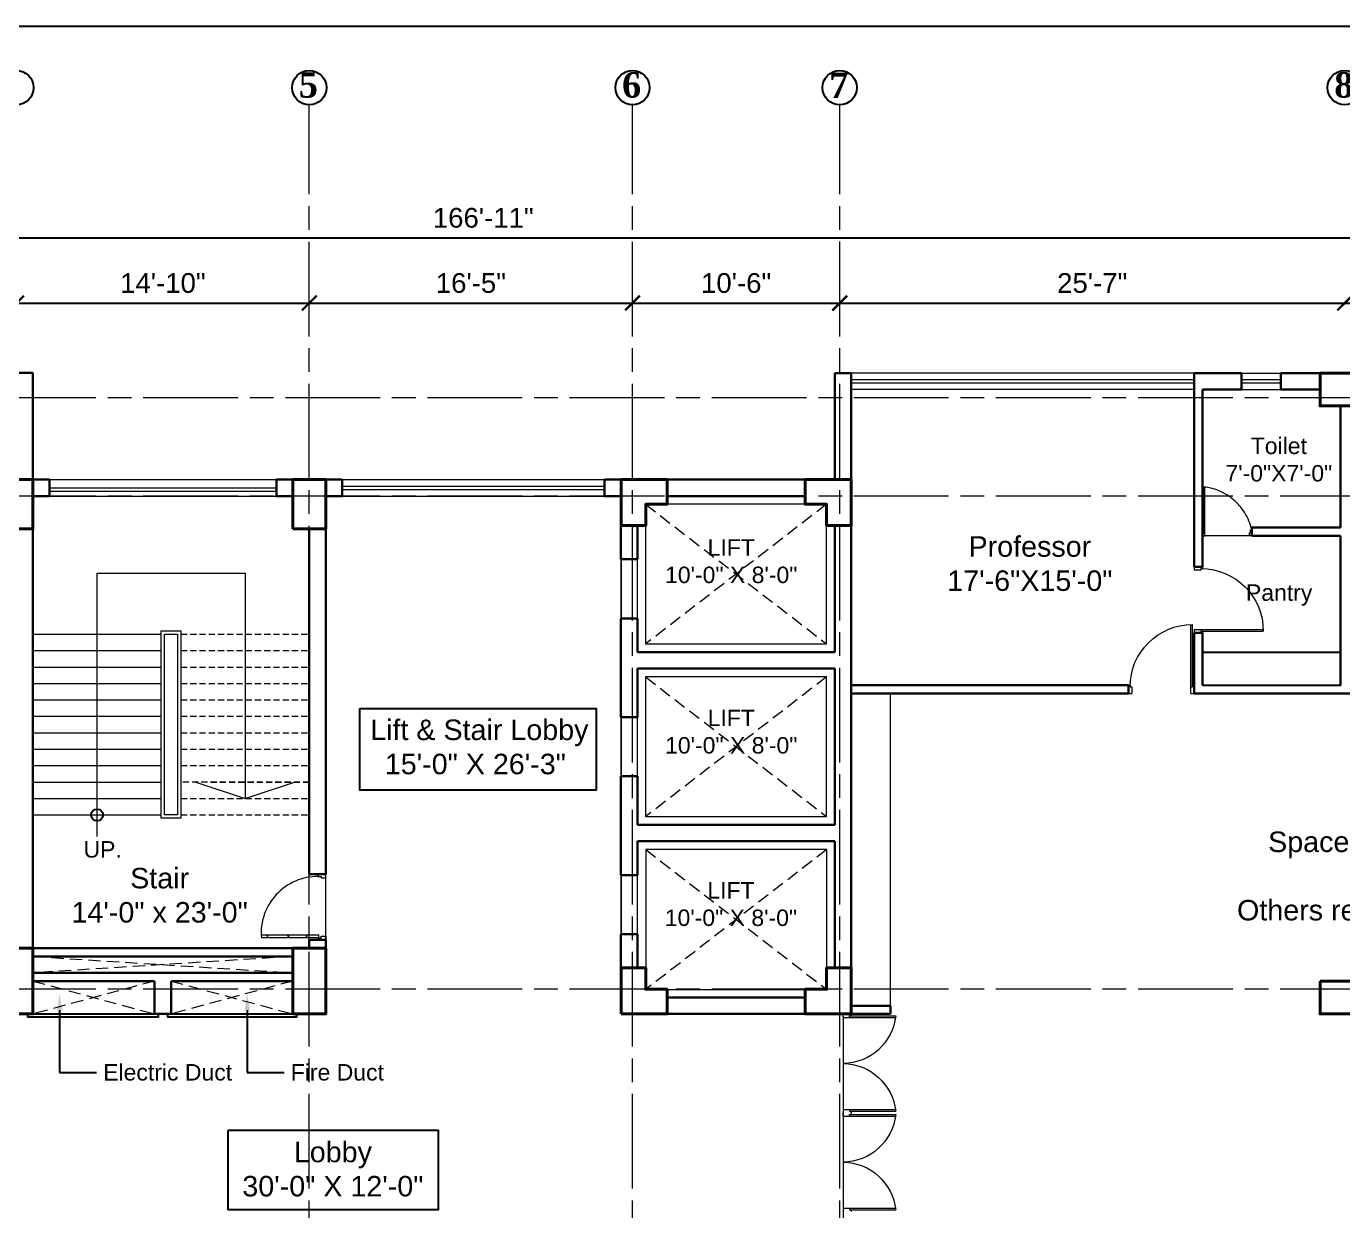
# Model space of a CAD drawing. Header units: inches. Extents: x -12 to 20935469, y -1604 to 24729220.
# Drawn here: x 20824778 to 20825578, y 24717290 to 24718011 of the extents above; entities that cross this region are included whole.
import ezdxf
from ezdxf import colors
from ezdxf.entities.mleader import LeaderData, LeaderLine
from ezdxf.math import Vec2, Vec3

# ---------------------------------------------------------------- set-up
doc = ezdxf.new("R2010")
doc.units = ezdxf.units.IN
doc.header["$LTSCALE"] = 0.03
doc.header["$MEASUREMENT"] = 0
doc.header["$PDMODE"] = 32
doc.header["$PDSIZE"] = 15
doc.linetypes.add('ACAD_ISO08W100', pattern=[36, 24, -3, 6, -3])
doc.linetypes.add('DASHED2', pattern=[0.375, 0.25, -0.125])
for name, color, linetype, lineweight in [('column', 1, 'Continuous', 40), ('Dim Line', 252, 'Continuous', 13), ('Door', 7, 'Continuous', 18), ('Dot', 253, 'Continuous', 0), ('Gas', 21, 'Continuous', 5), ('Grid Line', 252, 'Continuous', 18), ('Hatch', 253, 'Continuous', 15), ('Main Wall', 7, 'Continuous', 30), ('RAIL', 23, 'Continuous', 13), ('STAIR', 46, 'Continuous', 15), ('wind.', 150, 'Continuous', 20)]:
    doc.layers.add(name, color=color, linetype=linetype, lineweight=lineweight)
doc.layers.add('FUR', color=251, linetype='Continuous')
doc.layers.add('TEXT', color=7, linetype='Continuous')
doc.styles.add('2', font='swisscl.ttf')
doc.styles.add('RomanS', font='arial.ttf', dxfattribs={"height": 12})
doc.styles.get("Standard").update_dxf_attribs({"font": 'timesbd.ttf'})
doc.dimstyles.new('Aec_Arch_I', dxfattribs={"dimscale": 96, "dimtxt": 12, "dimasz": 0.09375, "dimexe": 0.125, "dimexo": 0.125, "dimgap": 0.0625, "dimtad": 1, "dimdec": 0, "dimzin": 3, "dimdsep": 46, "dimlunit": 4, "dimtxsty": 'RomanS', "dimblk1": 'ARCHTICK', "dimblk2": 'ARCHTICK', "dimsah": 1, "dimcen": 0.09375, "dimdle": 0.125, "dimadec": 0, "dimazin": 0, "dimtfac": 0.75, "dimtdec": 0, "dimtmove": 2, "dimatfit": 3, "dimldrblk": 'ARCHTICK', "dimfxl": 1, "dimfrac": 1, "dimtolj": 1, "dimtzin": 0, "dimarcsym": 0})

# ---------------------------------------------------------------- blocks, each defined once
blk = doc.blocks.new('_ArchTick')
at = {"color": 0, "linetype": 'ByBlock', "lineweight": 35, "const_width": 0.15}
blk.add_lwpolyline([(-0.5, -0.5), (0.5, 0.5)], dxfattribs=at)
blk = doc.blocks.new('*D8')
at = {"layer": 'Defpoints', "color": 0, "transparency": 16777216}
for p in [(20831396.28, 24724578.17), (20831666.28, 24724578.17), (20831666.28, 24724578.17)]:
    blk.add_point(p, dxfattribs=at)
at = {"layer": 'Dim Line', "color": 0, "lineweight": -2, "transparency": 16777216}
blk.add_line((20831384.28, 24724578.17), (20831678.28, 24724578.17), dxfattribs=at)
at = {"layer": 'Dim Line', "color": 0, "lineweight": -2, "transparency": 16777216, "xscale": 9, "yscale": 9, "zscale": 9, "rotation": 180}
blk.add_blockref('_ArchTick', (20831396.28, 24724578.17), dxfattribs=at)
at = {"layer": 'Dim Line', "color": 0, "lineweight": -2, "transparency": 16777216, "xscale": 9, "yscale": 9, "zscale": 9}
blk.add_blockref('_ArchTick', (20831666.28, 24724578.17), dxfattribs=at)
at = {"layer": 'Dim Line', "color": 0, "transparency": 16777216, "insert": (20831531.28, 24724590.29), "char_height": 12, "attachment_point": 5, "style": 'RomanS'}
blk.add_mtext('\\A1;22\'-6"', dxfattribs=at)
blk = doc.blocks.new('*D9')
at = {"layer": 'Defpoints', "color": 0, "transparency": 16777216}
for p in [(20831666.28, 24724578.17), (20831844.25, 24724578.17), (20831844.25, 24724578.17)]:
    blk.add_point(p, dxfattribs=at)
at = {"layer": 'Dim Line', "color": 0, "lineweight": -2, "transparency": 16777216}
blk.add_line((20831654.28, 24724578.17), (20831856.25, 24724578.17), dxfattribs=at)
at = {"layer": 'Dim Line', "color": 0, "lineweight": -2, "transparency": 16777216, "xscale": 9, "yscale": 9, "zscale": 9, "rotation": 180}
blk.add_blockref('_ArchTick', (20831666.28, 24724578.17), dxfattribs=at)
at = {"layer": 'Dim Line', "color": 0, "lineweight": -2, "transparency": 16777216, "xscale": 9, "yscale": 9, "zscale": 9}
blk.add_blockref('_ArchTick', (20831844.25, 24724578.17), dxfattribs=at)
at = {"layer": 'Dim Line', "color": 0, "transparency": 16777216, "insert": (20831755.26, 24724590.29), "char_height": 12, "attachment_point": 5, "style": 'RomanS'}
blk.add_mtext('\\A1;14\'-10"', dxfattribs=at)
blk = doc.blocks.new('*D21')
at = {"layer": 'Defpoints', "color": 0, "transparency": 16777216}
for p in [(20831844.25, 24724578.17), (20832040.78, 24724578.17), (20832040.78, 24724578.17)]:
    blk.add_point(p, dxfattribs=at)
at = {"layer": 'Dim Line', "color": 0, "lineweight": -2, "transparency": 16777216}
for p, q in [((20831832.25, 24724578.17), (20832052.78, 24724578.17)), ((20831844.25, 24724566.17), (20831844.25, 24724566.17)), ((20832040.78, 24724566.17), (20832040.78, 24724566.17))]:
    blk.add_line(p, q, dxfattribs=at)
at = {"layer": 'Dim Line', "color": 0, "lineweight": -2, "transparency": 16777216, "xscale": 9, "yscale": 9, "zscale": 9, "rotation": 180}
blk.add_blockref('_ArchTick', (20831844.25, 24724578.17), dxfattribs=at)
at = {"layer": 'Dim Line', "color": 0, "lineweight": -2, "transparency": 16777216, "xscale": 9, "yscale": 9, "zscale": 9}
blk.add_blockref('_ArchTick', (20832040.78, 24724578.17), dxfattribs=at)
at = {"layer": 'Dim Line', "color": 0, "transparency": 16777216, "insert": (20831942.51, 24724590.29), "char_height": 12, "attachment_point": 5, "style": 'RomanS'}
blk.add_mtext('\\A1;16\'-5"', dxfattribs=at)
blk = doc.blocks.new('*D22')
at = {"layer": 'Defpoints', "color": 0, "transparency": 16777216}
for p in [(20832040.78, 24724578.17), (20832166.78, 24724578.17), (20832166.78, 24724578.17)]:
    blk.add_point(p, dxfattribs=at)
at = {"layer": 'Dim Line', "color": 0, "lineweight": -2, "transparency": 16777216}
for p, q in [((20832028.78, 24724578.17), (20832178.78, 24724578.17)), ((20832040.78, 24724566.17), (20832040.78, 24724566.17)), ((20832166.78, 24724566.17), (20832166.78, 24724566.17))]:
    blk.add_line(p, q, dxfattribs=at)
at = {"layer": 'Dim Line', "color": 0, "lineweight": -2, "transparency": 16777216, "xscale": 9, "yscale": 9, "zscale": 9, "rotation": 180}
blk.add_blockref('_ArchTick', (20832040.78, 24724578.17), dxfattribs=at)
at = {"layer": 'Dim Line', "color": 0, "lineweight": -2, "transparency": 16777216, "xscale": 9, "yscale": 9, "zscale": 9}
blk.add_blockref('_ArchTick', (20832166.78, 24724578.17), dxfattribs=at)
at = {"layer": 'Dim Line', "color": 0, "transparency": 16777216, "insert": (20832103.78, 24724590.29), "char_height": 12, "attachment_point": 5, "style": 'RomanS'}
blk.add_mtext('\\A1;10\'-6"', dxfattribs=at)
blk = doc.blocks.new('*D23')
at = {"layer": 'Defpoints', "color": 0, "transparency": 16777216}
for p in [(20832166.78, 24724578.17), (20832473.78, 24724578.17), (20832473.78, 24724578.17)]:
    blk.add_point(p, dxfattribs=at)
at = {"layer": 'Dim Line', "color": 0, "lineweight": -2, "transparency": 16777216}
for p, q in [((20832154.78, 24724578.17), (20832485.78, 24724578.17)), ((20832166.78, 24724566.17), (20832166.78, 24724566.17)), ((20832473.78, 24724566.17), (20832473.78, 24724566.17))]:
    blk.add_line(p, q, dxfattribs=at)
at = {"layer": 'Dim Line', "color": 0, "lineweight": -2, "transparency": 16777216, "xscale": 9, "yscale": 9, "zscale": 9, "rotation": 180}
blk.add_blockref('_ArchTick', (20832166.78, 24724578.17), dxfattribs=at)
at = {"layer": 'Dim Line', "color": 0, "lineweight": -2, "transparency": 16777216, "xscale": 9, "yscale": 9, "zscale": 9}
blk.add_blockref('_ArchTick', (20832473.78, 24724578.17), dxfattribs=at)
at = {"layer": 'Dim Line', "color": 0, "transparency": 16777216, "insert": (20832320.28, 24724590.29), "char_height": 12, "attachment_point": 5, "style": 'RomanS'}
blk.add_mtext('\\A1;25\'-7"', dxfattribs=at)
blk = doc.blocks.new('*D10')
at = {"layer": 'Defpoints', "color": 0, "transparency": 16777216}
for p in [(20832473.78, 24724578.17), (20832773.78, 24724578.17), (20832773.78, 24724578.17)]:
    blk.add_point(p, dxfattribs=at)
at = {"layer": 'Dim Line', "color": 0, "lineweight": -2, "transparency": 16777216}
blk.add_line((20832461.78, 24724578.17), (20832785.78, 24724578.17), dxfattribs=at)
at = {"layer": 'Dim Line', "color": 0, "lineweight": -2, "transparency": 16777216, "xscale": 9, "yscale": 9, "zscale": 9, "rotation": 180}
blk.add_blockref('_ArchTick', (20832473.78, 24724578.17), dxfattribs=at)
at = {"layer": 'Dim Line', "color": 0, "lineweight": -2, "transparency": 16777216, "xscale": 9, "yscale": 9, "zscale": 9}
blk.add_blockref('_ArchTick', (20832773.78, 24724578.17), dxfattribs=at)
at = {"layer": 'Dim Line', "color": 0, "transparency": 16777216, "insert": (20832623.78, 24724590.29), "char_height": 12, "attachment_point": 5, "style": 'RomanS'}
blk.add_mtext('\\A1;25\'-0"', dxfattribs=at)
blk = doc.blocks.new('*D13')
at = {"layer": 'Defpoints', "color": 0, "transparency": 16777216}
for p in [(20832951.75, 24724617.81), (20830948.31, 24724610.75), (20832951.75, 24724610.75)]:
    blk.add_point(p, dxfattribs=at)
at = {"layer": 'Dim Line', "color": 0, "lineweight": -2, "transparency": 16777216}
for p, q in [((20830948.31, 24724622.75), (20830948.31, 24724629.81)), ((20832951.75, 24724622.75), (20832951.75, 24724629.81)), ((20830936.31, 24724617.81), (20832963.75, 24724617.81))]:
    blk.add_line(p, q, dxfattribs=at)
at = {"layer": 'Dim Line', "color": 0, "lineweight": -2, "transparency": 16777216, "xscale": 9, "yscale": 9, "zscale": 9, "rotation": 180}
blk.add_blockref('_ArchTick', (20830948.31, 24724617.81), dxfattribs=at)
at = {"layer": 'Dim Line', "color": 0, "lineweight": -2, "transparency": 16777216, "xscale": 9, "yscale": 9, "zscale": 9}
blk.add_blockref('_ArchTick', (20832951.75, 24724617.81), dxfattribs=at)
at = {"layer": 'Dim Line', "color": 0, "transparency": 16777216, "insert": (20831950.03, 24724629.94), "char_height": 12, "attachment_point": 5, "style": 'RomanS'}
blk.add_mtext('\\A1;166\'-11"', dxfattribs=at)
blk = doc.blocks.new('Door_45')
at = {"layer": 'Door'}
for p, q in [((1.5, 4.97), (1.5, 43.97)), ((1.5, 40.03), (2.25, 40.03)), ((2.25, 40.03), (2.25, 39.53)), ((2.25, 39.53), (2.75, 39.53)), ((2.75, 39.53), (2.75, 40.03)), ((2.75, 40.03), (3.5, 40.03)), ((3.5, 44.03), (3.5, 4.97)), ((1.5, 25.77), (2.25, 25.77)), ((2.25, 25.77), (2.25, 25.27)), ((2.25, 25.27), (2.75, 25.27)), ((2.75, 25.77), (3.5, 25.77)), ((2.75, 25.27), (2.75, 25.77)), ((1.5, 12.57), (2.25, 12.57)), ((2.25, 12.57), (2.25, 13.07)), ((2.25, 13.07), (2.75, 13.07)), ((2.75, 13.07), (2.75, 12.57)), ((2.75, 12.57), (3.5, 12.57)), ((0, -0.03), (0, 4.97)), ((0, 4.97), (1.5, 4.97)), ((3.5, 4.97), (1.5, 4.97)), ((1.5, 4.97), (1.5, 2.97)), ((1.5, 2.97), (2.5, 2.97)), ((2.5, 2.97), (2.5, -0.03)), ((42.5, 3), (42.5, -0.03)), ((43.5, 3), (42.5, 3)), ((45, 5), (43.5, 5)), ((43.5, 5), (43.5, 3)), ((45, -0.03), (45, 5)), ((2.5, -0.03), (0, -0.03)), ((42.5, -0.03), (45, -0.03))]:
    blk.add_line(p, q, dxfattribs=at)
blk.add_arc((4.66, 5.26), 38.84, 359.62325, 94.66847, dxfattribs=at)
blk = doc.blocks.new('sssss-flat-876')
at = {"layer": 'Door', "linetype": 'Continuous', "ltscale": 3}
blk.add_line((3666.52, 84027.2), (3666.52, 84055.74), dxfattribs=at)
at = {"layer": 'Door', "linetype": 'Continuous', "ltscale": 3, "extrusion": (-7.21527e-09, -3.35624e-18, 1), "elevation": 0}
for points in [[(3666.52, 84057.2), (3666.52, 84055.74), (3668.35, 84055.74), (3668.35, 84056.47), (3670.18, 84056.47), (3670.18, 84057.2)], [(3668.35, 84055.74), (3696.16, 84055.74), (3696.16, 84056.47), (3668.35, 84056.47)]]:
    blk.add_lwpolyline(points, close=True, dxfattribs=at)
at = {"layer": 'Door', "linetype": 'Continuous', "ltscale": 3, "flags": 128}
blk.add_lwpolyline([(3670.18, 84027.2, 0.04096), (3675.47, 84028.9, 0.082496), (3684.93, 84034.78, 0.052187), (3689.72, 84039.97, 0.043988), (3692.86, 84045.05, 0.036571), (3694.75, 84049.63, 0.034751), (3695.92, 84054.2, 0.011435), (3696.16, 84055.74)], format="xyb", dxfattribs=at)
at = {"layer": 'Door', "linetype": 'Continuous', "ltscale": 3}
blk.add_lwpolyline([(3666.52, 84027.2), (3666.52, 84028.66), (3668.35, 84028.66), (3668.35, 84027.93), (3670.18, 84027.93), (3670.18, 84027.2)], close=True, dxfattribs=at)
blk = doc.blocks.new('$D40')
at = {"layer": 'Door'}
for p, q in [((1, 4), (1, 42)), ((2, 0), (2, 41.99)), ((1, 5), (0, 5)), ((2, 0), (0, 0)), ((2, 4), (1, 4)), ((39, 4), (38, 4)), ((38, 4), (38, 0)), ((40, 0), (38, 0)), ((40, 5), (38.99, 5)), ((39, 5), (39, 4))]:
    blk.add_line(p, q, dxfattribs=at)
blk.add_arc((1, 4), 38, 0, 90, dxfattribs=at)
blk = doc.blocks.new('A$C36295410')
at = {"layer": 'Door'}
for p, q in [((1, 4), (1, 32)), ((2, 0), (2, 31.98)), ((58, 0), (58, 31.98)), ((59, 4), (59, 32)), ((1, 5), (0, 5)), ((2, 4), (1, 4)), ((58, 4), (59, 4)), ((59, 5), (60, 5)), ((2, 0), (0, 0)), ((58, 0), (60, 0))]:
    blk.add_line(p, q, dxfattribs=at)
for centre, start, end in [((-2.53, -0.34), 0.59063, 83.77826), ((62.53, -0.34), 96.22174, 179.40937)]:
    blk.add_arc(centre, 32.53, start, end, dxfattribs=at)
blk = doc.blocks.new('fff')
at = {"layer": 'Grid Line', "color": 252, "linetype": 'ACAD_ISO08W100', "lineweight": 9, "ltscale": 80, "true_color": 0x939598}
for p, q in [((20831844.25, 24723521.1), (20831844.25, 24724698.78)), ((20832040.78, 24723521.1), (20832040.78, 24724698.78)), ((20832166.78, 24723521.11), (20832166.78, 24724698.79)), ((20833096.95, 24724520.61), (20830726.15, 24724520.61)), ((20833096.95, 24724460.62), (20830726.15, 24724460.62)), ((20833096.95, 24724160.75), (20830726.15, 24724160.75))]:
    blk.add_line(p, q, dxfattribs=at)
at = {"layer": 'Dim Line'}
for base, p1, p2, picture, middle in [((20832951.75, 24724617.81), (20830948.31, 24724610.75), (20832951.75, 24724610.75), '*D13', (20831950.03, 24724629.94)), ((20831666.28, 24724578.17), (20831396.28, 24724578.17), (20831666.28, 24724578.17), '*D8', (20831531.28, 24724590.29)), ((20831844.25, 24724578.17), (20831666.28, 24724578.17), (20831844.25, 24724578.17), '*D9', (20831755.26, 24724590.29)), ((20832040.78, 24724578.17), (20831844.25, 24724578.17), (20832040.78, 24724578.17), '*D21', (20831942.51, 24724590.29)), ((20832166.78, 24724578.17), (20832040.78, 24724578.17), (20832166.78, 24724578.17), '*D22', (20832103.78, 24724590.29)), ((20832473.78, 24724578.17), (20832166.78, 24724578.17), (20832473.78, 24724578.17), '*D23', (20832320.28, 24724590.29)), ((20832773.78, 24724578.17), (20832473.78, 24724578.17), (20832773.78, 24724578.17), '*D10', (20832623.78, 24724590.29))]:
    dim = blk.add_linear_dim(base=base, p1=p1, p2=p2, dimstyle='Aec_Arch_I', dxfattribs=at)
    dim.commit()
    dim.dimension.update_dxf_attribs({"geometry": picture, "text_midpoint": middle})

msp = doc.modelspace()

# ---------------------------------------------------------------- linework, layer by layer
msp.add_line((20825576.87, 24717629.73), (20825492.87, 24717629.74))
for points in [[(20824980.58, 24717595.73), (20825124.18, 24717595.73), (20825124.18, 24717545.94), (20824980.58, 24717545.94)], [(20824778.77, 24717409.84), (20824858.06, 24717409.84), (20824858.06, 24717407.84), (20824778.77, 24717407.84)], [(20824863.84, 24717409.84), (20824942.07, 24717409.84), (20824942.07, 24717407.84), (20824863.84, 24717407.84)], [(20824900.59, 24717339.09), (20825028.28, 24717339.09), (20825028.28, 24717290.67), (20824900.59, 24717290.67)]]:
    msp.add_lwpolyline(points, close=True)
msp.add_circle((20824820.83, 24717530.88), 3.61)
at = {"layer": 'column', "lineweight": 40, "ltscale": 20}
for points in [[(20825564.37, 24717799.71), (20825564.37, 24717779.71), (20825594.37, 24717779.71), (20825594.37, 24717799.71)], [(20824761.85, 24717704.88), (20824781.85, 24717704.88), (20824781.85, 24717734.88), (20824761.85, 24717734.88)], [(20824939.82, 24717704.88), (20824959.82, 24717704.88), (20824959.82, 24717734.88), (20824939.82, 24717734.88)], [(20824761.85, 24717409.84), (20824781.85, 24717409.84), (20824781.85, 24717449.84), (20824761.85, 24717449.84)], [(20824939.82, 24717409.84), (20824959.82, 24717409.84), (20824959.82, 24717449.84), (20824939.82, 24717449.84)], [(20825564.37, 24717429.84), (20825564.37, 24717409.84), (20825594.37, 24717409.84), (20825594.37, 24717429.84)]]:
    msp.add_lwpolyline(points, close=True, dxfattribs=at)
for points in [[(20825139.37, 24717734.88), (20825167.37, 24717734.88), (20825167.37, 24717719.88), (20825154.37, 24717719.88), (20825154.37, 24717706.88), (20825139.37, 24717706.88), (20825139.37, 24717734.88)], [(20825279.37, 24717734.88), (20825251.37, 24717734.88), (20825251.37, 24717719.88), (20825264.37, 24717719.88), (20825264.37, 24717706.88), (20825279.37, 24717706.88), (20825279.37, 24717734.88)], [(20825139.37, 24717409.84), (20825167.37, 24717409.84), (20825167.37, 24717424.84), (20825154.37, 24717424.84), (20825154.37, 24717437.84), (20825139.37, 24717437.84), (20825139.37, 24717409.84)], [(20825279.37, 24717409.84), (20825251.37, 24717409.84), (20825251.37, 24717424.84), (20825264.37, 24717424.84), (20825264.37, 24717437.84), (20825279.37, 24717437.84), (20825279.37, 24717409.84)]]:
    msp.add_lwpolyline(points, dxfattribs=at)
at = {"layer": 'Defpoints'}
msp.add_lwpolyline([(20823799.35, 24718010.59), (20826238.21, 24718010.59), (20826238.21, 24716552.06), (20823799.35, 24716552.06)], close=True, dxfattribs=at)
at = {"layer": 'Dot', "linetype": 'DASHED2', "lineweight": 0, "ltscale": 1000}
for p, q in [((20824781.85, 24717444.84), (20824939.82, 24717434.84)), ((20824939.82, 24717444.84), (20824781.85, 24717434.84)), ((20824855.83, 24717429.84), (20824781.85, 24717409.84)), ((20824781.85, 24717429.84), (20824855.83, 24717409.84)), ((20824865.83, 24717429.84), (20824939.82, 24717409.84)), ((20824939.82, 24717429.84), (20824865.83, 24717409.84))]:
    msp.add_line(p, q, dxfattribs=at)
for points in [[(20825154.31, 24717719.88), (20825264.37, 24717634.88), (20825264.37, 24717719.88), (20825154.31, 24717634.88)], [(20825154.31, 24717614.88), (20825264.37, 24717529.89), (20825264.37, 24717614.88), (20825154.31, 24717529.89)], [(20825154.37, 24717509.88), (20825264.43, 24717424.71), (20825264.43, 24717509.89), (20825154.37, 24717424.71)]]:
    msp.add_lwpolyline(points, dxfattribs=at)
at = {"layer": 'Gas', "color": 0, "lineweight": 5}
for points in [[(20825154.31, 24717634.88), (20825264.37, 24717634.88), (20825264.37, 24717719.88), (20825154.31, 24717719.88)], [(20824871.82, 24717528.88), (20824859.82, 24717528.88), (20824859.82, 24717642.88), (20824871.82, 24717642.88)], [(20824869.82, 24717530.88), (20824861.82, 24717530.88), (20824861.82, 24717640.88), (20824869.82, 24717640.88)], [(20825154.31, 24717529.89), (20825264.37, 24717529.89), (20825264.37, 24717614.88), (20825154.31, 24717614.88)], [(20825154.37, 24717424.71), (20825264.43, 24717424.71), (20825264.43, 24717509.89), (20825154.37, 24717509.88)]]:
    msp.add_lwpolyline(points, close=True, dxfattribs=at)
at = {"layer": 'Hatch'}
for p, q in [((20824959.82, 24717724.71), (20825139.37, 24717724.88)), ((20824959.82, 24717410), (20824959.82, 24717724.71)), ((20825139.37, 24717724.88), (20825139.37, 24717409.84)), ((20824137.87, 24717410), (20824959.82, 24717410)), ((20825274.37, 24717408.69), (20825274.37, 24717197.69))]:
    msp.add_line(p, q, dxfattribs=at)
at = {"layer": 'Hatch', "lineweight": 5}
msp.add_line((20825303.19, 24717414.84), (20825303.2, 24717604.75), dxfattribs=at)
at = {"layer": 'Hatch'}
msp.add_lwpolyline([(20825139.35, 24717458.36), (20825149.35, 24717458.36), (20825149.35, 24717494.36), (20825139.35, 24717494.36)], close=True, dxfattribs=at)
at = {"layer": 'Main Wall', "lineweight": 30}
for p, q in [((20824771.85, 24717799.73), (20824781.85, 24717799.73)), ((20824781.85, 24717734.88), (20824781.85, 24717799.73)), ((20825269.37, 24717734.88), (20825269.37, 24717799.71)), ((20825269.37, 24717799.71), (20825279.37, 24717799.71)), ((20825279.37, 24717437.89), (20825279.37, 24717799.71)), ((20825487.87, 24717799.71), (20825487.87, 24717681.74)), ((20825487.87, 24717799.71), (20825516.62, 24717799.71)), ((20825516.62, 24717789.75), (20825516.62, 24717799.71)), ((20825540.62, 24717799.71), (20825564.37, 24717799.71)), ((20825540.62, 24717789.75), (20825540.62, 24717799.71)), ((20825492.87, 24717789.75), (20825492.87, 24717681.74)), ((20825492.87, 24717789.75), (20825516.62, 24717789.75)), ((20825540.62, 24717789.75), (20825564.37, 24717789.75)), ((20825576.87, 24717705.73), (20825576.87, 24717779.71)), ((20825167.37, 24717734.88), (20825269.37, 24717734.88)), ((20824781.85, 24717449.84), (20824781.85, 24717724.88)), ((20825167.37, 24717724.88), (20825251.35, 24717724.88)), ((20824949.82, 24717704.88), (20824949.82, 24717494.84)), ((20824959.82, 24717704.88), (20824959.82, 24717494.84)), ((20825522.87, 24717705.74), (20825522.87, 24717700.74)), ((20825576.87, 24717705.73), (20825522.87, 24717705.74)), ((20825576.87, 24717700.73), (20825522.87, 24717700.74)), ((20825576.87, 24717609.73), (20825576.87, 24717700.73)), ((20825139.35, 24717686.38), (20825149.35, 24717686.38)), ((20825492.87, 24717681.74), (20825487.87, 24717681.74)), ((20825139.35, 24717650.38), (20825149.35, 24717650.38)), ((20825492.87, 24717641.74), (20825487.87, 24717641.74)), ((20825487.87, 24717641.74), (20825487.87, 24717604.74)), ((20825492.87, 24717641.74), (20825492.87, 24717609.74)), ((20825149.37, 24717629.88), (20825269.37, 24717629.88)), ((20825149.37, 24717619.88), (20825269.37, 24717619.88)), ((20825447.87, 24717609.74), (20825279.37, 24717609.75)), ((20825447.87, 24717604.74), (20825447.87, 24717609.74)), ((20825576.87, 24717609.73), (20825492.87, 24717609.74)), ((20825447.87, 24717604.74), (20825279.37, 24717604.75)), ((20825670.87, 24717604.73), (20825487.87, 24717604.74)), ((20825139.35, 24717590.39), (20825149.35, 24717590.39)), ((20825149.35, 24717554.39), (20825139.35, 24717554.39)), ((20825149.37, 24717524.89), (20825269.37, 24717524.89)), ((20825149.37, 24717514.89), (20825269.37, 24717514.89)), ((20824959.82, 24717494.84), (20824949.82, 24717494.84)), ((20825149.35, 24717494.36), (20825139.35, 24717494.36)), ((20824949.82, 24717454.84), (20824949.82, 24717449.84)), ((20824959.82, 24717454.84), (20824949.82, 24717454.84)), ((20824959.82, 24717454.84), (20824959.82, 24717449.84)), ((20825149.35, 24717458.36), (20825139.35, 24717458.36)), ((20824939.82, 24717449.84), (20824781.85, 24717449.84)), ((20824939.82, 24717444.84), (20824781.85, 24717444.84)), ((20824939.82, 24717434.84), (20824781.85, 24717434.84)), ((20824855.83, 24717429.84), (20824781.85, 24717429.84)), ((20824855.83, 24717429.84), (20824855.83, 24717409.84)), ((20824939.82, 24717429.84), (20824865.83, 24717429.84)), ((20824865.83, 24717429.84), (20824865.83, 24717409.84)), ((20825279.37, 24717414.84), (20825303.19, 24717414.84)), ((20825303.19, 24717409.84), (20825303.19, 24717414.84)), ((20824855.83, 24717409.84), (20824865.83, 24717409.84)), ((20825251.37, 24717409.89), (20825167.37, 24717409.89)), ((20825279.37, 24717409.84), (20825303.19, 24717409.84))]:
    msp.add_line(p, q, dxfattribs=at)
for points in [[(20824781.85, 24717734.88), (20824791.85, 24717734.88), (20824791.85, 24717724.88), (20824781.85, 24717724.89)], [(20824939.82, 24717734.88), (20824929.82, 24717734.88), (20824929.82, 24717724.88), (20824939.82, 24717724.88)], [(20824959.82, 24717734.88), (20824969.82, 24717734.88), (20824969.82, 24717724.88), (20824959.82, 24717724.88)], [(20825139.35, 24717734.88), (20825129.35, 24717734.88), (20825129.35, 24717724.88), (20825139.35, 24717724.88)], [(20825139.35, 24717706.88), (20825139.35, 24717686.38)], [(20825149.35, 24717706.88), (20825149.35, 24717686.38)], [(20825269.37, 24717629.88), (20825269.37, 24717706.88)], [(20825139.35, 24717650.38), (20825139.35, 24717590.39)], [(20825149.35, 24717650.38), (20825149.35, 24717629.88)], [(20825149.35, 24717619.88), (20825149.35, 24717590.39)], [(20825269.37, 24717524.89), (20825269.37, 24717619.88)], [(20825139.35, 24717554.39), (20825139.35, 24717494.36)], [(20825149.35, 24717554.39), (20825149.35, 24717524.89)], [(20825149.35, 24717514.89), (20825149.35, 24717494.36)], [(20825269.37, 24717437.84), (20825269.37, 24717514.89)], [(20825139.35, 24717458.36), (20825139.35, 24717437.84), (20825139.35, 24717437.84)], [(20825149.35, 24717458.36), (20825149.35, 24717437.84)], [(20825167.35, 24717419.89), (20825251.35, 24717419.89)]]:
    msp.add_lwpolyline(points, dxfattribs=at)
at = {"layer": 'Main Wall', "lineweight": 13}
for points in [[(20825139.35, 24717650.38), (20825149.35, 24717650.38), (20825149.35, 24717686.38), (20825139.35, 24717686.38)], [(20825139.35, 24717554.39), (20825149.35, 24717554.39), (20825149.35, 24717590.39), (20825139.35, 24717590.39)]]:
    msp.add_lwpolyline(points, close=True, dxfattribs=at)
at = {"layer": 'RAIL', "lineweight": 9}
for p, q in [((20824820.83, 24717517.72), (20824820.83, 24717677.88)), ((20824820.83, 24717677.88), (20824910.82, 24717677.88)), ((20824910.82, 24717677.88), (20824910.82, 24717540.88)), ((20824880.82, 24717550.88), (20824910.82, 24717540.88)), ((20824910.82, 24717540.88), (20824940.82, 24717550.88))]:
    msp.add_line(p, q, dxfattribs=at)
at = {"layer": 'STAIR', "color": 32, "lineweight": 5}
for p, q in [((20824781.85, 24717640.88), (20824859.82, 24717640.88)), ((20824781.85, 24717630.88), (20824859.82, 24717630.88)), ((20824781.85, 24717620.88), (20824859.82, 24717620.88)), ((20824781.85, 24717610.88), (20824859.82, 24717610.88)), ((20824781.85, 24717600.88), (20824859.82, 24717600.88)), ((20824781.85, 24717590.88), (20824859.82, 24717590.88)), ((20824781.85, 24717580.88), (20824859.82, 24717580.88)), ((20824781.85, 24717570.88), (20824859.82, 24717570.88)), ((20824781.85, 24717560.88), (20824859.82, 24717560.88)), ((20824781.85, 24717550.88), (20824859.82, 24717550.88)), ((20824781.85, 24717540.88), (20824859.82, 24717540.88)), ((20824781.85, 24717530.88), (20824859.82, 24717530.88))]:
    msp.add_line(p, q, dxfattribs=at)
at = {"layer": 'STAIR', "color": 32, "linetype": 'DASHED2', "lineweight": 5, "ltscale": 500}
for p, q in [((20824871.82, 24717640.88), (20824949.82, 24717640.88)), ((20824871.82, 24717630.88), (20824949.82, 24717630.88)), ((20824871.82, 24717620.88), (20824949.82, 24717620.88)), ((20824871.82, 24717610.88), (20824949.82, 24717610.88)), ((20824871.82, 24717600.88), (20824949.82, 24717600.88)), ((20824871.82, 24717590.88), (20824949.82, 24717590.88)), ((20824871.82, 24717580.88), (20824949.82, 24717580.88)), ((20824871.82, 24717570.88), (20824949.82, 24717570.88)), ((20824871.82, 24717560.88), (20824949.82, 24717560.88)), ((20824949.82, 24717550.88), (20824871.82, 24717550.88)), ((20824889.82, 24717550.88), (20824949.82, 24717550.88)), ((20824871.82, 24717540.88), (20824949.82, 24717540.88)), ((20824871.82, 24717530.88), (20824949.82, 24717530.88))]:
    msp.add_line(p, q, dxfattribs=at)
at = {"layer": 'TEXT'}
for centre in [(20824771.85, 24717973.32), (20824949.82, 24717973.3), (20825146.35, 24717973.3), (20825272.35, 24717973.3), (20825579.35, 24717973.3)]:
    msp.add_circle(centre, 10.42, dxfattribs=at)
at = {"layer": 'wind.', "lineweight": 5}
for p, q in [((20825487.87, 24717799.71), (20825279.35, 24717799.71)), ((20825516.62, 24717799.71), (20825540.62, 24717799.71)), ((20825279.35, 24717795.72), (20825487.87, 24717795.79)), ((20825279.35, 24717793.72), (20825487.87, 24717793.79)), ((20825516.62, 24717795.73), (20825540.62, 24717795.73)), ((20825516.62, 24717793.73), (20825540.62, 24717793.73)), ((20825487.87, 24717789.71), (20825279.35, 24717789.71)), ((20825516.62, 24717789.75), (20825540.62, 24717789.75)), ((20824791.85, 24717734.88), (20824929.82, 24717734.88)), ((20824969.82, 24717734.88), (20825129.35, 24717734.88)), ((20824791.85, 24717729.88), (20824929.82, 24717729.88)), ((20824791.85, 24717727.88), (20824929.82, 24717727.88)), ((20824969.82, 24717730.88), (20825129.35, 24717730.88)), ((20824969.82, 24717728.88), (20825129.35, 24717728.88)), ((20824791.85, 24717724.88), (20824929.82, 24717724.88)), ((20824969.82, 24717724.88), (20825139.35, 24717724.88))]:
    msp.add_line(p, q, dxfattribs=at)

# ---------------------------------------------------------------- block references
msp.add_blockref('fff', (-6894.41, -6735.9))
at = {"layer": 'Door', "color": 250, "ltscale": 20, "xscale": 0.8888888888759539, "yscale": 0.8888888888759539, "zscale": 0.8888888888759539, "rotation": 90.00000000000001}
msp.add_blockref('Door_45', (20824959.79, 24717454.84), dxfattribs=at)
at = {"layer": 'FUR', "xscale": -1, "rotation": 270}
for p in [(20825274.37, 24717349.69), (20825274.37, 24717289.69)]:
    msp.add_blockref('A$C36295410', p, dxfattribs=at)
at = {"layer": 'Main Wall', "rotation": 90.00000000000001}
msp.add_blockref('sssss-flat-876', (20909550.07, 24714034.21), dxfattribs=at)
at = {"layer": 'Main Wall', "xscale": -1, "rotation": 270}
msp.add_blockref('$D40', (20825487.87, 24717641.74), dxfattribs=at)
at = {"layer": 'Main Wall', "xscale": -1}
msp.add_blockref('$D40', (20825487.87, 24717604.74), dxfattribs=at)

# ---------------------------------------------------------------- texts
at = {"layer": 'TEXT', "char_height": 15.435, "width": 227.4581, "attachment_point": 8, "rotation": 0}
for s, insert in [('\\A1;5', (20824949.3, 24717967)), ('\\A1;6', (20825145.83, 24717967)), ('\\A1;7', (20825271.84, 24717967.01)), ('\\A1;8', (20825578.83, 24717967.01))]:
    msp.add_mtext(s, dxfattribs=dict(at, insert=insert))
at = {"layer": 'TEXT', "color": 30, "lineweight": 5, "ltscale": 20, "attachment_point": 2, "style": '2'}
for s, width, gutter_width, insert, char_height in [('{\\fArial|b0|i0|c0|p34;\\C0;Toilet \\P7\'-0"X7\'-0"}', 104.7597, 0.5, (20825539.31, 24717760.41), 10), ('\\pxsm1;{\\fArial|b0|i0|c0|p34;\\C0;LIFT\\P10\'-0" X 8\'-0" }', 235.5919, 0.75, (20825206.38, 24717698.6), 10), ('\\pxqc;{\\fArial|b0|i0|c0|p34;\\C0; \\PProfessor\\P\\pq*;17\'-6"X15\'-0"}', 95.6144, 0.5, (20825387.94, 24717721.24), 12.4758), ('\\pxqc;{\\fArial|b0|i0|c0|p34;\\C0; \\PPantry}', 63.5135, 0.5, (20825539.5, 24717687.81), 10), ('\\pxsm1;{\\fArial|b0|i0|c0|p34;\\C0;LIFT\\P10\'-0" X 8\'-0" }', 235.5919, 0.75, (20825206.4, 24717594.91), 10), ('\\pxsm1,qc;{\\fArial|b0|i0|c0|p34;\\C0; Lift & Stair Lobby\\P15\'-0" X 26\'-3" }', 146.3875, 0.75, (20825050.81, 24717588.92), 12.4758), ('\\pxqc;{\\fArial|b0|i0|c0|p34;\\C0; \\PSpace For P.A \\P& \\POthers related Staff}', 151.3652, 0.5, (20825589.46, 24717541.6), 12.4758), ('{\\fArial|b0|i0|c0|p34;\\C0;UP.}', 104.7597, 0.5, (20824824.24, 24717514.95), 10), ('\\pxsm1;{\\fArial|b0|i0|c0|p34;\\C0;Stair\\P14\'-0" x 23\'-0"  }', 114.8068, 0.282, (20824858.88, 24717498.71), 12.4758), ('\\pxsm1;{\\fArial|b0|i0|c0|p34;\\C0;LIFT\\P10\'-0" X 8\'-0" }', 235.5919, 0.75, (20825206.2, 24717490.02), 10), ('\\pxsm1,qc;{\\fArial|b0|i0|c0|p34;\\C0;Lobby\\P\\pq*;30\'-0" X 12\'-0" }', 146.3875, 0.75, (20824964.2, 24717332.13), 12.4758)]:
    msp.add_mtext_dynamic_manual_height_columns(s, width=width, gutter_width=gutter_width, heights=[0], dxfattribs=dict(at, insert=insert, char_height=char_height))

# ---------------------------------------------------------------- leaders
at = {"layer": 'TEXT', "lineweight": 5, "ltscale": 20}
ml = msp.add_multileader_mtext('Standard', dxfattribs=at)
ml.set_content('{\\fArial|b0|i0|c0|p34; Electric Duct}', color=256)
ml.set_leader_properties()
ml.build(insert=Vec2(0, 0))
ml.multileader.update_dxf_attribs({"text_right_attachment_type": 6, "dogleg_length": 0.36, "arrow_head_size": 10})
ctx = ml.context
ctx.base_point, ctx.char_height, ctx.arrow_head_size, ctx.landing_gap_size, ctx.plane_origin = Vec3(20824820.58, 24717374.28), 10, 10, 0.09, Vec3(20824798.09, 24717422.14)
ctx.right_attachment = 6
notes = []
notes.append((ctx, [(0, (1, 1, 0), (20824798.09, 24717374.28), (1, 0), 22.49, [(0, [(20824798.09, 24717422.14)], 0, [])])]))
ctx.mtext.insert, ctx.mtext.width, ctx.mtext.defined_height, ctx.mtext.flow_direction = Vec3(20824820.67, 24717379.36), 232.7041, 29.78, 5
ml = msp.add_multileader_mtext('Standard', dxfattribs=at)
ml.set_content('{\\fArial|b0|i0|c0|p34; Fire Duct}', color=256)
ml.set_leader_properties()
ml.build(insert=Vec2(0, 0))
ml.multileader.update_dxf_attribs({"text_right_attachment_type": 6, "dogleg_length": 0.36, "arrow_head_size": 10})
ctx = ml.context
ctx.base_point, ctx.char_height, ctx.arrow_head_size, ctx.landing_gap_size, ctx.plane_origin = Vec3(20824934.62, 24717374.28), 10, 10, 0.09, Vec3(20824912.13, 24717422.14)
ctx.right_attachment = 6
notes.append((ctx, [(0, (1, 1, 0), (20824912.13, 24717374.28), (1, 0), 22.49, [(0, [(20824912.13, 24717422.14)], 0, [])])]))
ctx.mtext.insert, ctx.mtext.width, ctx.mtext.defined_height, ctx.mtext.flow_direction = Vec3(20824934.71, 24717379.36), 232.7041, 29.78, 5
for ctx, leaders in notes:
    for number, flags, end, landing, length, lines in leaders:
        leader = LeaderData()
        leader.index, (leader.has_last_leader_line, leader.has_dogleg_vector, leader.attachment_direction) = number, flags
        leader.last_leader_point, leader.dogleg_vector, leader.dogleg_length = Vec3(end), Vec3(landing), length
        for number, points, colour, breaks in lines:
            line = LeaderLine()
            line.index, line.vertices, line.color, line.breaks = number, Vec3.list(points), colors.encode_raw_color(colour), breaks
            leader.lines.append(line)
        ctx.leaders.append(leader)

doc.saveas('drawing.dxf')
